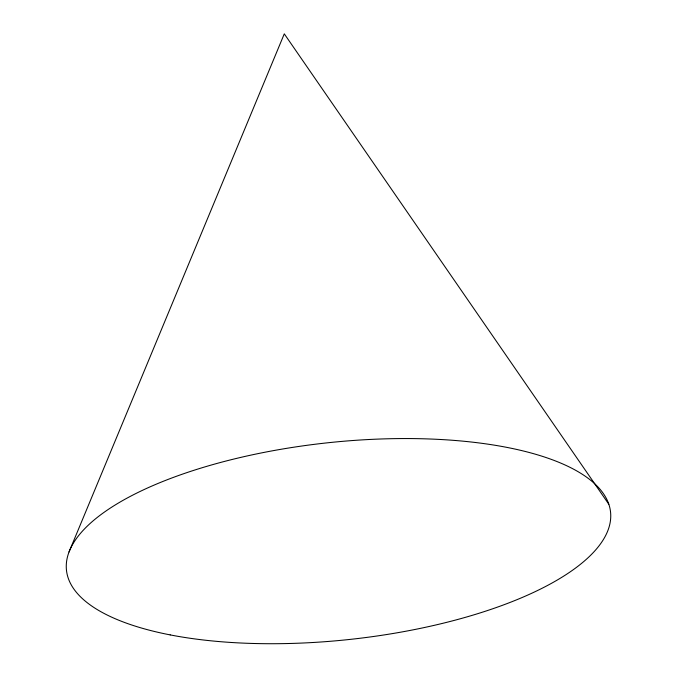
<?xml version="1.0" encoding="UTF-8"?>
<svg xmlns="http://www.w3.org/2000/svg" width="677" height="677" viewBox="0 0 677 677"><rect width="100%" height="100%" fill="white"/><g stroke="black" fill="none" stroke-linecap="round" stroke-linejoin="round"><path stroke-width="1.02" d="M69.02 551.975L284.289 33.85L608.835 504.263M170.181 634.899A273.601 98.944 -6.1 0 0 607.98 530.303A273.601 98.944 -6.1 0 0 237.331 458.211A273.601 98.944 -6.1 0 0 170.181 634.899"/></g></svg>
